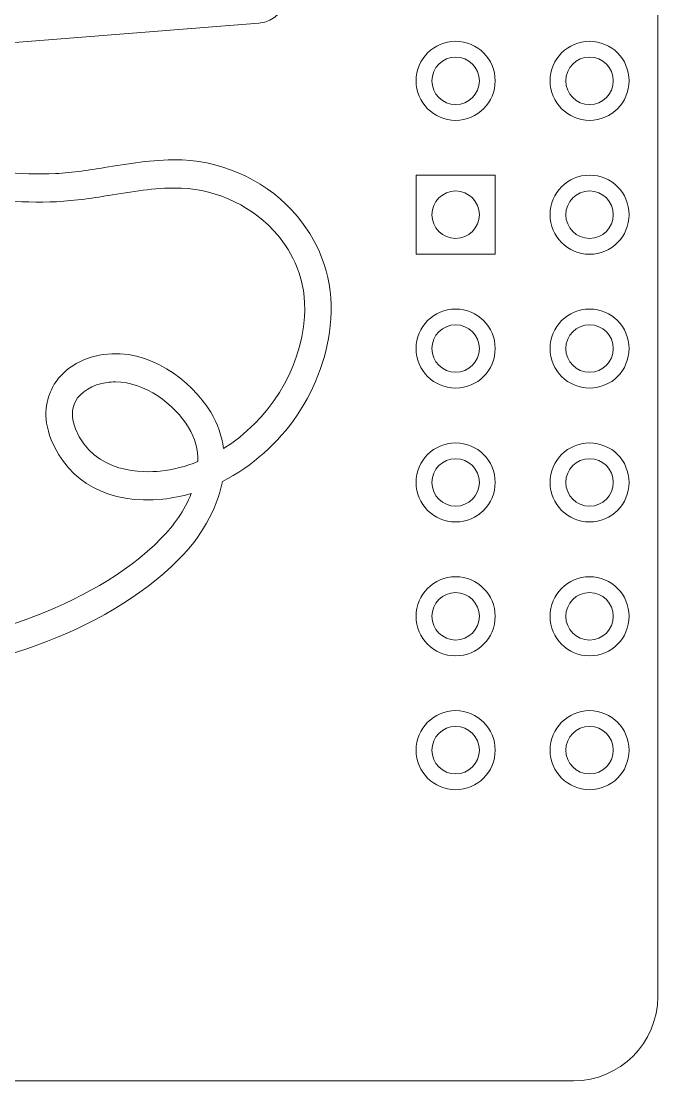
# Model space of a CAD drawing. Header units: inches. Extents: x 30.7 to 71.3, y 18.2 to 83.4.
# Drawn here: x 59.21 to 71.29, y 18.16 to 38.27 of the extents above; entities that cross this region are included whole.
import ezdxf

# ---------------------------------------------------------------- set-up
doc = ezdxf.new("R2010")
doc.units = ezdxf.units.IN
doc.header["$MEASUREMENT"] = 0
for name, color, linetype in [('board outline', 7, 'Continuous'), ('holes', 7, 'Continuous'), ('Layer 7', 7, 'Continuous')]:
    doc.layers.add(name, color=color, linetype=linetype)

# ---------------------------------------------------------------- blocks, each defined once
blk = doc.blocks.new('block 3')
at = {"layer": 'Layer 7', "color": 231, "lineweight": 18, "true_color": 0xf78bb7}
blk.add_open_spline([(37.957, 38.808), (37.957, 38.808), (37.957, 55.257), (37.957, 55.257), (37.957, 55.578), (38.217, 55.839), (38.538, 55.839), (38.538, 55.839), (63.669, 55.839), (63.669, 55.839), (63.991, 55.839), (64.251, 55.578), (64.251, 55.257), (64.251, 55.257), (64.251, 38.802), (64.251, 38.802), (64.251, 38.502), (64.021, 38.253), (63.722, 38.229), (63.722, 38.229), (51.104, 37.229), (51.104, 37.229), (51.104, 37.229), (38.491, 38.229), (38.491, 38.229), (38.189, 38.253), (37.957, 38.505), (37.957, 38.808)], degree=3, knots=[0, 0, 0, 0, 1, 1, 1, 2, 2, 2, 3, 3, 3, 4, 4, 4, 5, 5, 5, 6, 6, 6, 7, 7, 7, 8, 8, 8, 9, 9, 9, 9], dxfattribs=at)
blk = doc.blocks.new('block 3195')
at = {"layer": 'board outline', "color": 7, "lineweight": 9, "true_color": 0xffffff}
blk.add_open_spline([(30.668, 79.565), (30.668, 79.565), (30.668, 19.762), (30.668, 19.762), (30.668, 18.878), (31.384, 18.162), (32.268, 18.162), (32.268, 18.162), (69.685, 18.162), (69.685, 18.162), (70.569, 18.162), (71.285, 18.878), (71.285, 19.762), (71.285, 19.762), (71.285, 73.138), (71.285, 73.138), (71.285, 74.022), (70.569, 74.738), (69.685, 74.738), (69.685, 74.738), (65.735, 74.738), (65.735, 74.738), (65.597, 74.738), (65.485, 74.85), (65.485, 74.988), (65.485, 74.988), (65.485, 81.838), (65.485, 81.838), (65.485, 82.722), (64.769, 83.438), (63.885, 83.438), (63.885, 83.438), (34.541, 83.438), (34.541, 83.438), (34.541, 83.438), (30.668, 79.565), (30.668, 79.565)], degree=3, knots=[0, 0, 0, 0, 1, 1, 1, 2, 2, 2, 3, 3, 3, 4, 4, 4, 5, 5, 5, 6, 6, 6, 7, 7, 7, 8, 8, 8, 9, 9, 9, 10, 10, 10, 11, 11, 11, 12, 12, 12, 12], dxfattribs=at)
blk = doc.blocks.new('block 3458')
at = {"layer": 'holes', "color": 7, "lineweight": 9, "true_color": 0xffffff}
blk.add_open_spline([(69.541, 24.435), (69.541, 24.684), (69.743, 24.885), (69.991, 24.885), (70.24, 24.885), (70.441, 24.684), (70.441, 24.435), (70.441, 24.187), (70.24, 23.985), (69.991, 23.985), (69.743, 23.985), (69.541, 24.187), (69.541, 24.435), (69.541, 24.435), (69.541, 24.435), (69.541, 24.435)], degree=3, knots=[0, 0, 0, 0, 1, 1, 1, 2, 2, 2, 3, 3, 3, 4, 4, 4, 5, 5, 5, 5], dxfattribs=at)
blk = doc.blocks.new('block 3459')
at = {"layer": 'holes', "color": 7, "lineweight": 9, "true_color": 0xffffff}
blk.add_open_spline([(69.241, 24.435), (69.241, 24.849), (69.577, 25.185), (69.991, 25.185), (70.406, 25.185), (70.741, 24.849), (70.741, 24.435), (70.741, 24.021), (70.406, 23.685), (69.991, 23.685), (69.577, 23.685), (69.241, 24.021), (69.241, 24.435), (69.241, 24.435), (69.241, 24.435), (69.241, 24.435)], degree=3, knots=[0, 0, 0, 0, 1, 1, 1, 2, 2, 2, 3, 3, 3, 4, 4, 4, 5, 5, 5, 5], dxfattribs=at)
blk = doc.blocks.new('block 3460')
at = {"layer": 'holes', "color": 7, "lineweight": 9, "true_color": 0xffffff}
blk.add_open_spline([(67.001, 24.435), (67.001, 24.684), (67.203, 24.885), (67.451, 24.885), (67.7, 24.885), (67.901, 24.684), (67.901, 24.435), (67.901, 24.187), (67.7, 23.985), (67.451, 23.985), (67.203, 23.985), (67.001, 24.187), (67.001, 24.435), (67.001, 24.435), (67.001, 24.435), (67.001, 24.435)], degree=3, knots=[0, 0, 0, 0, 1, 1, 1, 2, 2, 2, 3, 3, 3, 4, 4, 4, 5, 5, 5, 5], dxfattribs=at)
blk = doc.blocks.new('block 3461')
at = {"layer": 'holes', "color": 7, "lineweight": 9, "true_color": 0xffffff}
blk.add_open_spline([(66.701, 24.435), (66.701, 24.849), (67.037, 25.185), (67.451, 25.185), (67.866, 25.185), (68.201, 24.849), (68.201, 24.435), (68.201, 24.021), (67.866, 23.685), (67.451, 23.685), (67.037, 23.685), (66.701, 24.021), (66.701, 24.435), (66.701, 24.435), (66.701, 24.435), (66.701, 24.435)], degree=3, knots=[0, 0, 0, 0, 1, 1, 1, 2, 2, 2, 3, 3, 3, 4, 4, 4, 5, 5, 5, 5], dxfattribs=at)
blk = doc.blocks.new('block 3462')
at = {"layer": 'holes', "color": 7, "lineweight": 9, "true_color": 0xffffff}
blk.add_open_spline([(69.541, 26.975), (69.541, 27.224), (69.743, 27.425), (69.991, 27.425), (70.24, 27.425), (70.441, 27.224), (70.441, 26.975), (70.441, 26.727), (70.24, 26.525), (69.991, 26.525), (69.743, 26.525), (69.541, 26.727), (69.541, 26.975), (69.541, 26.975), (69.541, 26.975), (69.541, 26.975)], degree=3, knots=[0, 0, 0, 0, 1, 1, 1, 2, 2, 2, 3, 3, 3, 4, 4, 4, 5, 5, 5, 5], dxfattribs=at)
blk = doc.blocks.new('block 3463')
at = {"layer": 'holes', "color": 7, "lineweight": 9, "true_color": 0xffffff}
blk.add_open_spline([(69.241, 26.975), (69.241, 27.389), (69.577, 27.725), (69.991, 27.725), (70.406, 27.725), (70.741, 27.389), (70.741, 26.975), (70.741, 26.561), (70.406, 26.225), (69.991, 26.225), (69.577, 26.225), (69.241, 26.561), (69.241, 26.975), (69.241, 26.975), (69.241, 26.975), (69.241, 26.975)], degree=3, knots=[0, 0, 0, 0, 1, 1, 1, 2, 2, 2, 3, 3, 3, 4, 4, 4, 5, 5, 5, 5], dxfattribs=at)
blk = doc.blocks.new('block 3464')
at = {"layer": 'holes', "color": 7, "lineweight": 9, "true_color": 0xffffff}
blk.add_open_spline([(67.001, 26.975), (67.001, 27.224), (67.203, 27.425), (67.451, 27.425), (67.7, 27.425), (67.901, 27.224), (67.901, 26.975), (67.901, 26.727), (67.7, 26.525), (67.451, 26.525), (67.203, 26.525), (67.001, 26.727), (67.001, 26.975), (67.001, 26.975), (67.001, 26.975), (67.001, 26.975)], degree=3, knots=[0, 0, 0, 0, 1, 1, 1, 2, 2, 2, 3, 3, 3, 4, 4, 4, 5, 5, 5, 5], dxfattribs=at)
blk = doc.blocks.new('block 3465')
at = {"layer": 'holes', "color": 7, "lineweight": 9, "true_color": 0xffffff}
blk.add_open_spline([(66.701, 26.975), (66.701, 27.389), (67.037, 27.725), (67.451, 27.725), (67.866, 27.725), (68.201, 27.389), (68.201, 26.975), (68.201, 26.561), (67.866, 26.225), (67.451, 26.225), (67.037, 26.225), (66.701, 26.561), (66.701, 26.975), (66.701, 26.975), (66.701, 26.975), (66.701, 26.975)], degree=3, knots=[0, 0, 0, 0, 1, 1, 1, 2, 2, 2, 3, 3, 3, 4, 4, 4, 5, 5, 5, 5], dxfattribs=at)
blk = doc.blocks.new('block 3466')
at = {"layer": 'holes', "color": 7, "lineweight": 9, "true_color": 0xffffff}
blk.add_open_spline([(69.541, 29.515), (69.541, 29.764), (69.743, 29.965), (69.991, 29.965), (70.24, 29.965), (70.441, 29.764), (70.441, 29.515), (70.441, 29.267), (70.24, 29.065), (69.991, 29.065), (69.743, 29.065), (69.541, 29.267), (69.541, 29.515), (69.541, 29.515), (69.541, 29.515), (69.541, 29.515)], degree=3, knots=[0, 0, 0, 0, 1, 1, 1, 2, 2, 2, 3, 3, 3, 4, 4, 4, 5, 5, 5, 5], dxfattribs=at)
blk = doc.blocks.new('block 3467')
at = {"layer": 'holes', "color": 7, "lineweight": 9, "true_color": 0xffffff}
blk.add_open_spline([(69.241, 29.515), (69.241, 29.929), (69.577, 30.265), (69.991, 30.265), (70.406, 30.265), (70.741, 29.929), (70.741, 29.515), (70.741, 29.101), (70.406, 28.765), (69.991, 28.765), (69.577, 28.765), (69.241, 29.101), (69.241, 29.515), (69.241, 29.515), (69.241, 29.515), (69.241, 29.515)], degree=3, knots=[0, 0, 0, 0, 1, 1, 1, 2, 2, 2, 3, 3, 3, 4, 4, 4, 5, 5, 5, 5], dxfattribs=at)
blk = doc.blocks.new('block 3468')
at = {"layer": 'holes', "color": 7, "lineweight": 9, "true_color": 0xffffff}
blk.add_open_spline([(67.001, 29.515), (67.001, 29.764), (67.203, 29.965), (67.451, 29.965), (67.7, 29.965), (67.901, 29.764), (67.901, 29.515), (67.901, 29.267), (67.7, 29.065), (67.451, 29.065), (67.203, 29.065), (67.001, 29.267), (67.001, 29.515), (67.001, 29.515), (67.001, 29.515), (67.001, 29.515)], degree=3, knots=[0, 0, 0, 0, 1, 1, 1, 2, 2, 2, 3, 3, 3, 4, 4, 4, 5, 5, 5, 5], dxfattribs=at)
blk = doc.blocks.new('block 3469')
at = {"layer": 'holes', "color": 7, "lineweight": 9, "true_color": 0xffffff}
blk.add_open_spline([(66.701, 29.515), (66.701, 29.929), (67.037, 30.265), (67.451, 30.265), (67.866, 30.265), (68.201, 29.929), (68.201, 29.515), (68.201, 29.101), (67.866, 28.765), (67.451, 28.765), (67.037, 28.765), (66.701, 29.101), (66.701, 29.515), (66.701, 29.515), (66.701, 29.515), (66.701, 29.515)], degree=3, knots=[0, 0, 0, 0, 1, 1, 1, 2, 2, 2, 3, 3, 3, 4, 4, 4, 5, 5, 5, 5], dxfattribs=at)
blk = doc.blocks.new('block 3470')
at = {"layer": 'holes', "color": 7, "lineweight": 9, "true_color": 0xffffff}
blk.add_open_spline([(69.541, 32.055), (69.541, 32.304), (69.743, 32.505), (69.991, 32.505), (70.24, 32.505), (70.441, 32.304), (70.441, 32.055), (70.441, 31.807), (70.24, 31.605), (69.991, 31.605), (69.743, 31.605), (69.541, 31.807), (69.541, 32.055), (69.541, 32.055), (69.541, 32.055), (69.541, 32.055)], degree=3, knots=[0, 0, 0, 0, 1, 1, 1, 2, 2, 2, 3, 3, 3, 4, 4, 4, 5, 5, 5, 5], dxfattribs=at)
blk = doc.blocks.new('block 3471')
at = {"layer": 'holes', "color": 7, "lineweight": 9, "true_color": 0xffffff}
blk.add_open_spline([(69.241, 32.055), (69.241, 32.469), (69.577, 32.805), (69.991, 32.805), (70.406, 32.805), (70.741, 32.469), (70.741, 32.055), (70.741, 31.641), (70.406, 31.305), (69.991, 31.305), (69.577, 31.305), (69.241, 31.641), (69.241, 32.055), (69.241, 32.055), (69.241, 32.055), (69.241, 32.055)], degree=3, knots=[0, 0, 0, 0, 1, 1, 1, 2, 2, 2, 3, 3, 3, 4, 4, 4, 5, 5, 5, 5], dxfattribs=at)
blk = doc.blocks.new('block 3472')
at = {"layer": 'holes', "color": 7, "lineweight": 9, "true_color": 0xffffff}
blk.add_open_spline([(67.001, 32.055), (67.001, 32.304), (67.203, 32.505), (67.451, 32.505), (67.7, 32.505), (67.901, 32.304), (67.901, 32.055), (67.901, 31.807), (67.7, 31.605), (67.451, 31.605), (67.203, 31.605), (67.001, 31.807), (67.001, 32.055), (67.001, 32.055), (67.001, 32.055), (67.001, 32.055)], degree=3, knots=[0, 0, 0, 0, 1, 1, 1, 2, 2, 2, 3, 3, 3, 4, 4, 4, 5, 5, 5, 5], dxfattribs=at)
blk = doc.blocks.new('block 3473')
at = {"layer": 'holes', "color": 7, "lineweight": 9, "true_color": 0xffffff}
blk.add_open_spline([(66.701, 32.055), (66.701, 32.469), (67.037, 32.805), (67.451, 32.805), (67.866, 32.805), (68.201, 32.469), (68.201, 32.055), (68.201, 31.641), (67.866, 31.305), (67.451, 31.305), (67.037, 31.305), (66.701, 31.641), (66.701, 32.055), (66.701, 32.055), (66.701, 32.055), (66.701, 32.055)], degree=3, knots=[0, 0, 0, 0, 1, 1, 1, 2, 2, 2, 3, 3, 3, 4, 4, 4, 5, 5, 5, 5], dxfattribs=at)
blk = doc.blocks.new('block 3474')
at = {"layer": 'holes', "color": 7, "lineweight": 9, "true_color": 0xffffff}
blk.add_open_spline([(69.541, 34.595), (69.541, 34.844), (69.743, 35.045), (69.991, 35.045), (70.24, 35.045), (70.441, 34.844), (70.441, 34.595), (70.441, 34.347), (70.24, 34.145), (69.991, 34.145), (69.743, 34.145), (69.541, 34.347), (69.541, 34.595), (69.541, 34.595), (69.541, 34.595), (69.541, 34.595)], degree=3, knots=[0, 0, 0, 0, 1, 1, 1, 2, 2, 2, 3, 3, 3, 4, 4, 4, 5, 5, 5, 5], dxfattribs=at)
blk = doc.blocks.new('block 3475')
at = {"layer": 'holes', "color": 7, "lineweight": 9, "true_color": 0xffffff}
blk.add_open_spline([(69.241, 34.595), (69.241, 35.009), (69.577, 35.345), (69.991, 35.345), (70.406, 35.345), (70.741, 35.009), (70.741, 34.595), (70.741, 34.181), (70.406, 33.845), (69.991, 33.845), (69.577, 33.845), (69.241, 34.181), (69.241, 34.595), (69.241, 34.595), (69.241, 34.595), (69.241, 34.595)], degree=3, knots=[0, 0, 0, 0, 1, 1, 1, 2, 2, 2, 3, 3, 3, 4, 4, 4, 5, 5, 5, 5], dxfattribs=at)
blk = doc.blocks.new('block 3476')
at = {"layer": 'holes', "color": 7, "lineweight": 9, "true_color": 0xffffff}
blk.add_lwpolyline([(68.201, 35.345), (66.701, 35.345)], dxfattribs=at)
blk = doc.blocks.new('block 3477')
at = {"layer": 'holes', "color": 7, "lineweight": 9, "true_color": 0xffffff}
blk.add_lwpolyline([(66.701, 35.345), (66.701, 33.845)], dxfattribs=at)
blk = doc.blocks.new('block 3478')
at = {"layer": 'holes', "color": 7, "lineweight": 9, "true_color": 0xffffff}
blk.add_lwpolyline([(66.701, 33.845), (68.201, 33.845)], dxfattribs=at)
blk = doc.blocks.new('block 3479')
at = {"layer": 'holes', "color": 7, "lineweight": 9, "true_color": 0xffffff}
blk.add_lwpolyline([(68.201, 33.845), (68.201, 35.345)], dxfattribs=at)
blk = doc.blocks.new('block 3480')
at = {"layer": 'holes', "color": 7, "lineweight": 9, "true_color": 0xffffff}
blk.add_open_spline([(67.001, 34.595), (67.001, 34.844), (67.203, 35.045), (67.451, 35.045), (67.7, 35.045), (67.901, 34.844), (67.901, 34.595), (67.901, 34.347), (67.7, 34.145), (67.451, 34.145), (67.203, 34.145), (67.001, 34.347), (67.001, 34.595), (67.001, 34.595), (67.001, 34.595), (67.001, 34.595)], degree=3, knots=[0, 0, 0, 0, 1, 1, 1, 2, 2, 2, 3, 3, 3, 4, 4, 4, 5, 5, 5, 5], dxfattribs=at)
blk = doc.blocks.new('block 3481')
at = {"layer": 'holes', "color": 7, "lineweight": 9, "true_color": 0xffffff}
blk.add_open_spline([(69.541, 37.135), (69.541, 37.384), (69.743, 37.585), (69.991, 37.585), (70.24, 37.585), (70.441, 37.384), (70.441, 37.135), (70.441, 36.887), (70.24, 36.685), (69.991, 36.685), (69.743, 36.685), (69.541, 36.887), (69.541, 37.135), (69.541, 37.135), (69.541, 37.135), (69.541, 37.135)], degree=3, knots=[0, 0, 0, 0, 1, 1, 1, 2, 2, 2, 3, 3, 3, 4, 4, 4, 5, 5, 5, 5], dxfattribs=at)
blk = doc.blocks.new('block 3482')
at = {"layer": 'holes', "color": 7, "lineweight": 9, "true_color": 0xffffff}
blk.add_open_spline([(69.241, 37.135), (69.241, 37.549), (69.577, 37.885), (69.991, 37.885), (70.406, 37.885), (70.741, 37.549), (70.741, 37.135), (70.741, 36.721), (70.406, 36.385), (69.991, 36.385), (69.577, 36.385), (69.241, 36.721), (69.241, 37.135), (69.241, 37.135), (69.241, 37.135), (69.241, 37.135)], degree=3, knots=[0, 0, 0, 0, 1, 1, 1, 2, 2, 2, 3, 3, 3, 4, 4, 4, 5, 5, 5, 5], dxfattribs=at)
blk = doc.blocks.new('block 3483')
at = {"layer": 'holes', "color": 7, "lineweight": 9, "true_color": 0xffffff}
blk.add_open_spline([(67.001, 37.135), (67.001, 37.384), (67.203, 37.585), (67.451, 37.585), (67.7, 37.585), (67.901, 37.384), (67.901, 37.135), (67.901, 36.887), (67.7, 36.685), (67.451, 36.685), (67.203, 36.685), (67.001, 36.887), (67.001, 37.135), (67.001, 37.135), (67.001, 37.135), (67.001, 37.135)], degree=3, knots=[0, 0, 0, 0, 1, 1, 1, 2, 2, 2, 3, 3, 3, 4, 4, 4, 5, 5, 5, 5], dxfattribs=at)
blk = doc.blocks.new('block 3484')
at = {"layer": 'holes', "color": 7, "lineweight": 9, "true_color": 0xffffff}
blk.add_open_spline([(66.701, 37.135), (66.701, 37.549), (67.037, 37.885), (67.451, 37.885), (67.866, 37.885), (68.201, 37.549), (68.201, 37.135), (68.201, 36.721), (67.866, 36.385), (67.451, 36.385), (67.037, 36.385), (66.701, 36.721), (66.701, 37.135), (66.701, 37.135), (66.701, 37.135), (66.701, 37.135)], degree=3, knots=[0, 0, 0, 0, 1, 1, 1, 2, 2, 2, 3, 3, 3, 4, 4, 4, 5, 5, 5, 5], dxfattribs=at)

msp = doc.modelspace()

# ---------------------------------------------------------------- linework, layer by layer
at = {"layer": 'Layer 7', "color": 231, "lineweight": 13, "true_color": 0xf78bb7}
for points, knots in [([(52.566, 36.954), (52.632, 36.928), (54.53, 36.085), (54.598, 36.059), (55.457, 35.734), (56.316, 35.648), (57.225, 35.556), (57.225, 35.556), (57.835, 35.492), (57.835, 35.492), (58.505, 35.42), (59.197, 35.346), (59.863, 35.376), (60.194, 35.391), (60.521, 35.445), (60.866, 35.501), (61.321, 35.575), (61.792, 35.651), (62.268, 35.633), (63.1, 35.602), (63.915, 35.201), (64.451, 34.561), (64.914, 34.007), (65.134, 33.335), (65.084, 32.616), (64.993, 31.291), (64.158, 30.103), (63.027, 29.535), (62.921, 28.985), (62.605, 28.459), (62.211, 28.064), (60.729, 26.576), (58.457, 26.007), (56.431, 25.647), (55.338, 25.453), (54.202, 25.307), (52.966, 25.2), (52.674, 24.628), (52.275, 24.124), (51.834, 23.753), (51.659, 23.606), (51.48, 23.474), (51.297, 23.357), (51.357, 23.26), (51.409, 23.156), (51.455, 23.045), (51.63, 22.621), (51.631, 21.933), (51.637, 21.5)], [0, 0, 0, 0, 1, 1, 1, 2, 2, 2, 3, 3, 3, 4, 4, 4, 5, 5, 5, 6, 6, 6, 7, 7, 7, 8, 8, 8, 9, 9, 9, 10, 10, 10, 11, 11, 11, 12, 12, 12, 13, 13, 13, 14, 14, 14, 15, 15, 15, 16, 16, 16, 16]), ([(51.171, 21.5), (51.164, 21.865), (51.13, 22.507), (50.998, 22.829), (50.956, 22.93), (50.907, 23.023), (50.852, 23.106), (50.478, 22.924), (50.097, 22.805), (49.718, 22.757), (49.677, 22.752), (48.735, 22.635), (48.401, 23.078), (48.285, 23.233), (48.258, 23.432), (48.326, 23.639), (48.537, 24.289), (49.901, 24.184), (49.958, 24.18), (50.347, 24.148), (50.686, 24.005), (50.958, 23.764), (51.151, 23.881), (51.341, 24.018), (51.525, 24.173), (51.838, 24.437), (52.123, 24.774), (52.355, 25.155), (51.235, 25.097), (49.882, 25.187), (48.673, 25.986), (48.06, 26.391), (47.248, 27.404), (47.361, 28.386), (47.452, 29.178), (48.195, 29.854), (48.846, 30.147), (50.471, 30.88), (52.507, 30.092), (53.2, 28.464), (53.576, 27.582), (53.519, 26.621), (53.209, 25.759), (54.322, 25.862), (55.354, 25.999), (56.349, 26.175), (58.301, 26.522), (60.484, 27.064), (61.87, 28.455), (62.108, 28.694), (62.314, 28.99), (62.438, 29.304), (62.262, 29.254), (62.082, 29.218), (61.898, 29.198), (60.897, 29.091), (60.106, 29.511), (59.782, 30.325), (59.604, 30.771), (59.696, 31.11), (59.805, 31.315), (59.983, 31.65), (60.336, 31.879), (60.773, 31.942), (61.632, 32.065), (62.43, 31.463), (62.806, 30.848), (62.942, 30.626), (63.019, 30.394), (63.05, 30.157), (63.896, 30.688), (64.515, 31.635), (64.585, 32.655), (64.635, 33.376), (64.337, 33.895), (64.079, 34.204), (63.632, 34.738), (62.948, 35.072), (62.25, 35.099), (61.821, 35.113), (61.393, 35.046), (60.942, 34.972), (60.598, 34.916), (60.242, 34.858), (59.884, 34.842), (59.183, 34.809), (58.473, 34.886), (57.785, 34.96), (57.785, 34.96), (57.178, 35.023), (57.178, 35.023), (56.238, 35.118), (55.349, 35.208), (54.431, 35.555), (53.82, 35.786), (53.137, 36.072), (52.621, 36.364)], [0, 0, 0, 0, 1, 1, 1, 2, 2, 2, 3, 3, 3, 4, 4, 4, 5, 5, 5, 6, 6, 6, 7, 7, 7, 8, 8, 8, 9, 9, 9, 10, 10, 10, 11, 11, 11, 12, 12, 12, 13, 13, 13, 14, 14, 14, 15, 15, 15, 16, 16, 16, 17, 17, 17, 18, 18, 18, 19, 19, 19, 20, 20, 20, 21, 21, 21, 22, 22, 22, 23, 23, 23, 24, 24, 24, 25, 25, 25, 26, 26, 26, 27, 27, 27, 28, 28, 28, 29, 29, 29, 30, 30, 30, 31, 31, 31, 32, 32, 32, 32]), ([(60.999, 31.423), (60.946, 31.423), (60.893, 31.42), (60.84, 31.412), (60.563, 31.371), (60.339, 31.237), (60.24, 31.05), (60.163, 30.905), (60.164, 30.732), (60.242, 30.535), (60.588, 29.666), (61.559, 29.699), (61.848, 29.731), (62.094, 29.757), (62.334, 29.819), (62.563, 29.91), (62.565, 30.133), (62.511, 30.353), (62.388, 30.555), (62.112, 31.006), (61.563, 31.423), (60.999, 31.423)], [0, 0, 0, 0, 1, 1, 1, 2, 2, 2, 3, 3, 3, 4, 4, 4, 5, 5, 5, 6, 6, 6, 7, 7, 7, 7])]:
    msp.add_open_spline(points, degree=3, knots=knots, dxfattribs=at)

# ---------------------------------------------------------------- block references
at = {"layer": 'board outline'}
msp.add_blockref('block 3195', (0, 0), dxfattribs=at)
at = {"layer": 'holes'}
for name in ['block 3484', 'block 3482', 'block 3483', 'block 3481', 'block 3476', 'block 3477', 'block 3479', 'block 3475', 'block 3480', 'block 3474', 'block 3478', 'block 3473', 'block 3471', 'block 3472', 'block 3470', 'block 3469', 'block 3467', 'block 3468', 'block 3466', 'block 3465', 'block 3463', 'block 3464', 'block 3462', 'block 3461', 'block 3459', 'block 3460', 'block 3458']:
    msp.add_blockref(name, (0, 0), dxfattribs=at)
at = {"layer": 'Layer 7'}
msp.add_blockref('block 3', (0, 0), dxfattribs=at)

doc.saveas('drawing.dxf')
